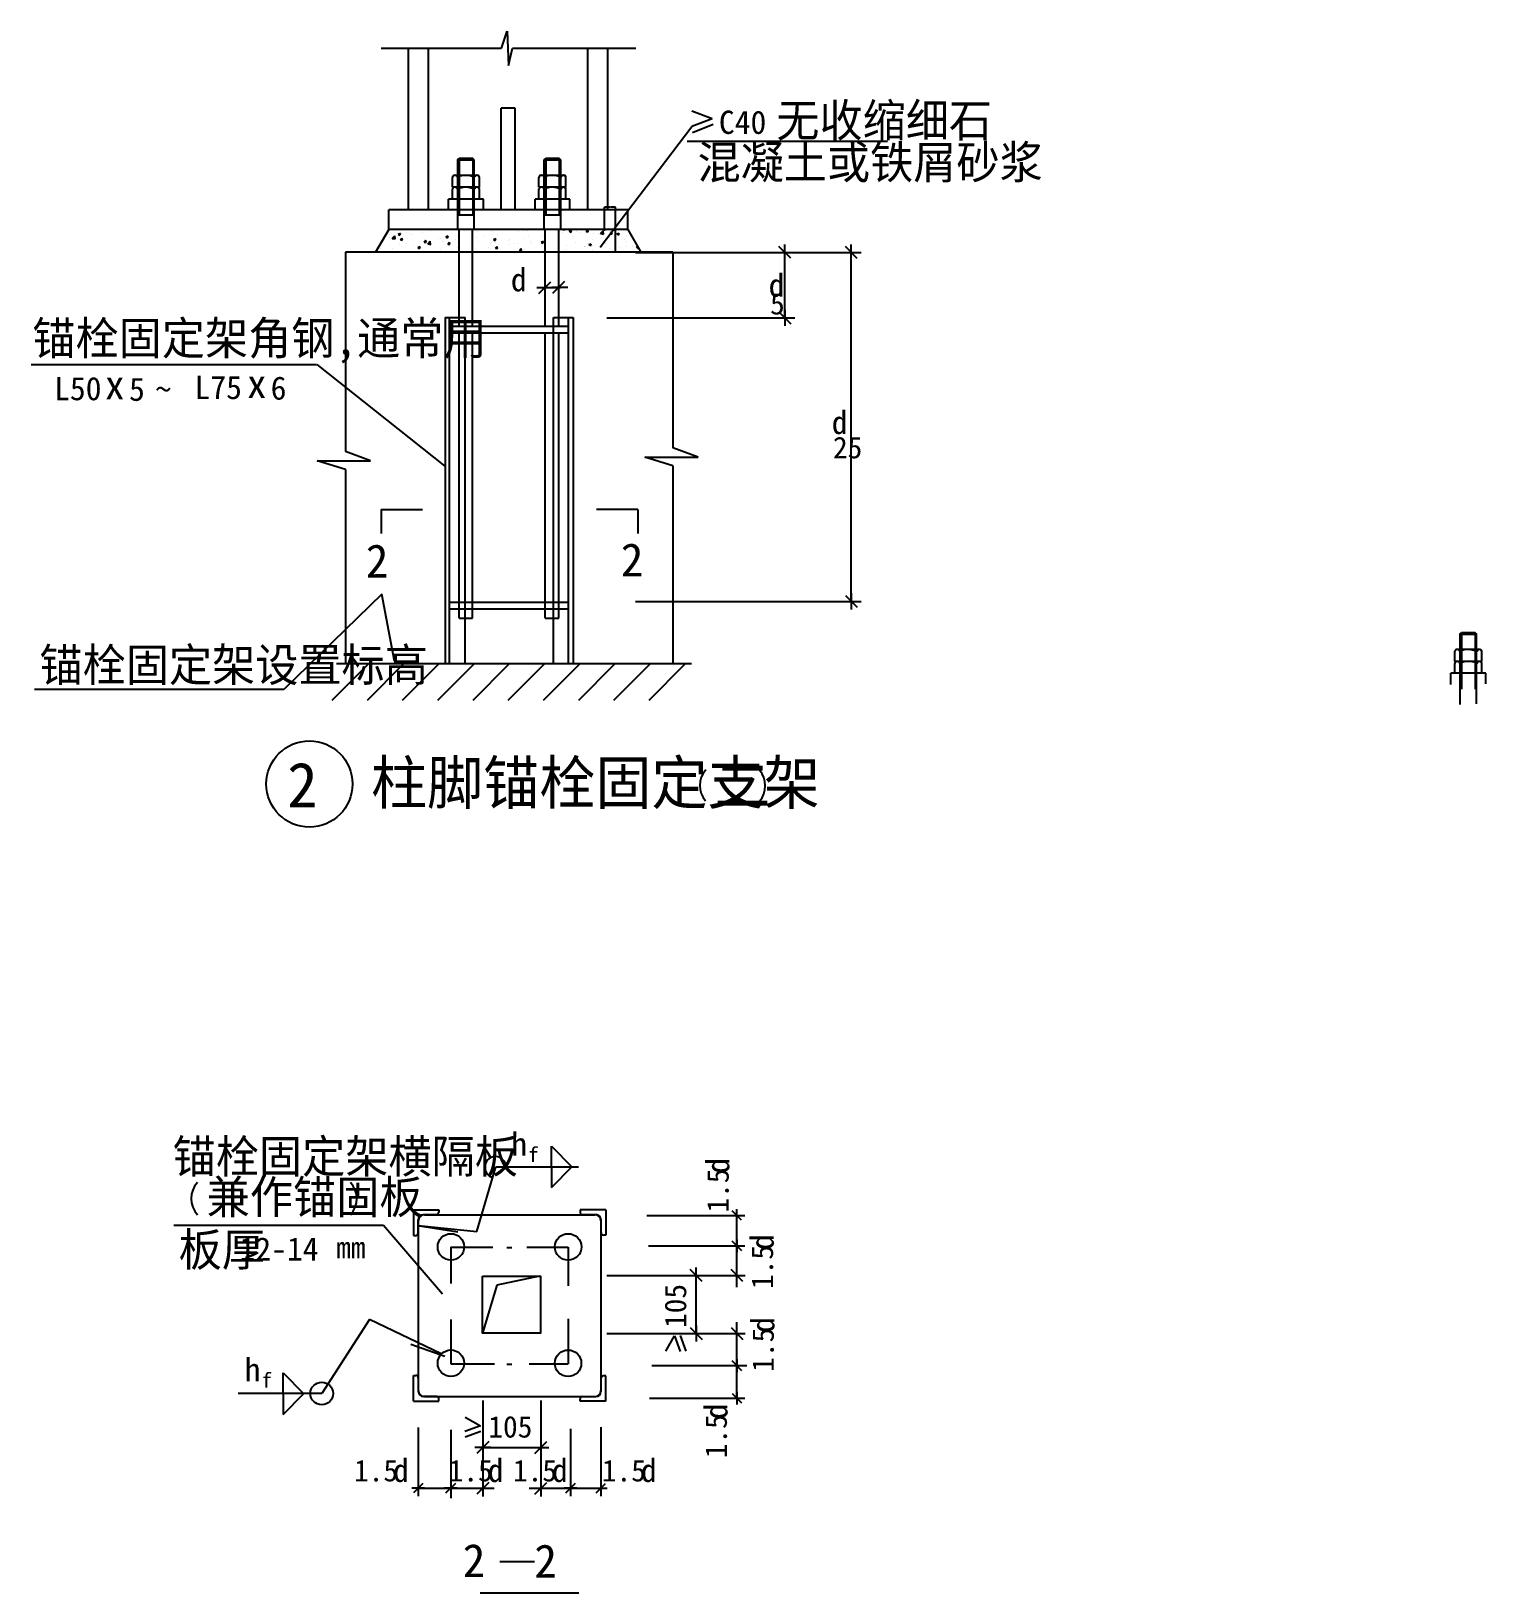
# Model space of a CAD drawing. Header units: metres. Extents: x 1814 to 14072, y 7991 to 24528.
# Drawn here: x 5403 to 9784, y 7991 to 12696 of the extents above; entities that cross this region are included whole.
import ezdxf

# ---------------------------------------------------------------- set-up
doc = ezdxf.new("R2010")
doc.units = ezdxf.units.M
for name, color, linetype in [('BOR', 3, 'Continuous'), ('CENTER', 7, 'Continuous'), ('FRAMING', 2, 'Continuous'), ('HIDDEN', 3, 'Continuous'), ('Z', 4, 'Continuous')]:
    doc.layers.add(name, color=color, linetype=linetype)
doc.dimstyles.get("Standard").update_dxf_attribs({"dimtxt": 2.5, "dimasz": 2.5, "dimexe": 1.25, "dimexo": 0.625, "dimtad": 1, "dimcen": 2.5, "dimazin": 3, "dimtfac": 1, "dimtmove": 0, "dimatfit": 3})

# ---------------------------------------------------------------- blocks, each defined once
blk = doc.blocks.new('CC')
blk.add_line((-24.24, 0), (24.24, 0))
at = {"layer": 'FRAMING', "color": 6}
blk.add_line((-17.83, -17.83), (17.83, 17.83), dxfattribs=at)
blk = doc.blocks.new('_CLOSEDFILLED')
at = {"color": 0, "linetype": 'BYBLOCK'}
blk.add_solid([(-1, 0), (0, 0), (-1, 0)], dxfattribs=at)
blk = doc.blocks.new('*D1')
for p, q in [((7145.125, 12165.46), (7129.43, 12165.46)), ((7129.68, 12094.67), (7129.68, 12165.46)), ((7162.82, 12165.46), (7147.125, 12165.46)), ((7162.57, 12028.97), (7162.57, 12165.46))]:
    blk.add_line(p, q)
at = {"layer": 'Defpoints'}
for p in [(7162.57, 12165.46), (7129.68, 12094.67), (7162.57, 12028.97)]:
    blk.add_point(p, dxfattribs=at)
at = {"xscale": 0.25, "yscale": 0.25}
blk.add_blockref('_CLOSEDFILLED', (7129.68, 12165.46), dxfattribs=at)
at = {"xscale": 0.25, "yscale": 0.25, "rotation": 180}
blk.add_blockref('_CLOSEDFILLED', (7162.57, 12165.46), dxfattribs=at)
at = {"insert": (7146.125, 12165.46), "char_height": 1, "attachment_point": 5}
blk.add_mtext('50', dxfattribs=at)

msp = doc.modelspace()

# ---------------------------------------------------------------- linework, layer by layer
for p, q in [((6818.71, 12644.17), (6835.65, 12695.53)), ((6835.65, 12695.53), (6839.88, 12592.23)), ((6456.54, 12644.17), (6818.71, 12644.17)), ((6839.88, 12592.23), (6852.58, 12644.17)), ((6852.58, 12644.17), (7223.84, 12644.17)), ((7453.93, 12431.76), (7391.87, 12454.75)), ((7453.93, 12431.65), (7391.87, 12408.67)), ((7116.23, 12045.12), (7391.87, 12408.67)), ((7394.16, 12390.33), (7456.22, 12415.59)), ((7378.67, 12364.44), (7981.45, 12364.44)), ((7222.57, 12028.97), (7902.49, 12028.97)), ((7672.28, 11832.98), (7672.28, 12026.29)), ((7872.49, 10978.91), (7872.49, 12027.97)), ((6948.42, 11923.13), (6947.42, 11923.13)), ((6949.42, 11923.13), (6994.46, 11923.13)), ((7018.71, 11923.13), (6970.22, 11923.13)), ((6995.46, 11923.13), (6996.46, 11923.13)), ((7135.87, 11831.98), (7702.28, 11831.98)), ((6261.46, 11690.76), (5402.53, 11690.76)), ((6262.33, 11691.73), (6647.93, 11384.88)), ((6458.11, 10999.61), (6163.35, 10712.78)), ((6496.88, 10798.03), (6458.11, 10999.61)), ((7222.57, 10977.91), (7902.49, 10977.91)), ((6163.35, 10712.78), (5412.48, 10712.78)), ((6969.24, 9337.06), (7032.28, 9273.82)), ((6969.24, 9273.82), (6969.24, 9337.06)), ((6744.92, 9079.59), (6801.84, 9274.42)), ((6801.84, 9274.42), (7050.46, 9274.42)), ((6969.24, 9274.87), (6969.24, 9211.64)), ((6969.24, 9211.64), (7032.28, 9274.87)), ((7257.19, 9127.91), (7551.63, 9127.91)), ((7527.63, 9108.51), (7527.63, 9147.3)), ((7527.63, 9037.3), (7527.63, 9127.11)), ((5832.29, 9098.37), (6463.33, 9098.37)), ((6463.33, 9098.37), (6640.95, 8892)), ((6567.86, 9097.64), (6744.92, 9079.59)), ((7261.66, 9036.5), (7551.63, 9036.5)), ((7527.63, 9055.89), (7527.63, 9017.1)), ((7527.63, 9017.1), (7527.63, 9055.89)), ((7527.63, 8912.21), (7527.63, 9035.7)), ((6835.5, 9031.15), (6850.34, 9031.15)), ((6933.28, 8945.38), (6804.47, 8918.01)), ((7136.12, 8947.13), (7552.54, 8947.13)), ((7405.21, 8922.89), (7405.21, 8971.38)), ((7405.21, 8773.29), (7405.21, 8946.13)), ((6804.47, 8918.01), (6762.25, 8773.61)), ((6420.99, 8814.65), (6277.33, 8591.75)), ((6637.02, 8711.2), (6420.99, 8814.65)), ((7527.63, 8676.25), (7527.63, 8806.02)), ((7136.12, 8772.29), (7552.54, 8772.29)), ((7313.97, 8719.27), (7340.56, 8765.23)), ((7340.56, 8765.23), (7357.48, 8718.47)), ((7357.48, 8766.03), (7374.39, 8719.27)), ((7405.21, 8796.54), (7405.21, 8748.05)), ((6835.5, 8680.22), (6850.34, 8680.22)), ((7271.86, 8675.45), (7557.76, 8675.45)), ((7527.63, 8694.84), (7527.63, 8656.05)), ((7527.63, 8656.05), (7527.63, 8694.84)), ((7527.63, 8578.37), (7527.63, 8674.65)), ((6161.01, 8590.46), (6161.01, 8653.69)), ((6161.01, 8653.69), (6224.05, 8590.46)), ((6277.33, 8591.75), (6025.51, 8591.75)), ((6161.01, 8528.28), (6224.05, 8591.51)), ((6161.01, 8591.51), (6161.01, 8528.28)), ((6762.74, 8570.4), (6762.74, 8281.58)), ((6937.58, 8570.4), (6937.58, 8281.58)), ((7264.48, 8577.57), (7551.63, 8577.57)), ((7527.63, 8596.97), (7527.63, 8558.18)), ((6709.72, 8520.14), (6755.67, 8493.56)), ((6568.02, 8489.05), (6568.02, 8282.49)), ((6665.89, 8481.66), (6665.89, 8276.35)), ((6755.67, 8493.56), (6708.91, 8476.64)), ((6756.48, 8476.64), (6709.72, 8459.72)), ((7026.94, 8485.14), (7026.94, 8282.49)), ((7118.35, 8489.61), (7118.35, 8282.49)), ((6786.99, 8428.9), (6738.5, 8428.9)), ((6763.74, 8428.9), (6936.58, 8428.9)), ((6913.33, 8428.9), (6961.82, 8428.9)), ((6587.41, 8306.49), (6548.62, 8306.49)), ((6568.82, 8306.49), (6665.09, 8306.49)), ((6685.29, 8306.49), (6646.5, 8306.49)), ((6646.5, 8306.49), (6685.29, 8306.49)), ((6666.69, 8306.49), (6796.46, 8306.49)), ((6902.66, 8306.49), (7026.14, 8306.49)), ((7007.55, 8306.49), (7046.34, 8306.49)), ((7046.34, 8306.49), (7007.55, 8306.49)), ((7027.74, 8306.49), (7117.55, 8306.49)), ((7098.96, 8306.49), (7137.75, 8306.49))]:
    msp.add_line(p, q)
for points in [[(6687.92, 9077.72), (6565.81, 9096.81)], [(6545.5, 8739.75), (6648.77, 8703.99)]]:
    msp.add_lwpolyline(points)
msp.add_circle((6277.52, 8591.59), 34.17)
msp.add_arc((6800.38, 9273.53), 31.84, 1.61, 255.8)
at = {"layer": 'BOR'}
msp.add_circle((6240.45, 10427.75), 129.85, dxfattribs=at)
at = {"layer": 'CENTER'}
for p, q in [((6666.65, 9031.82), (6666.65, 8922.92)), ((6666.65, 9031.82), (6793.12, 9031.82)), ((6895.18, 9031.82), (7019.97, 9031.82)), ((7019.97, 9031.82), (7019.97, 8915.88)), ((6666.65, 8814.11), (6666.65, 8680.54)), ((7019.97, 8816.85), (7019.97, 8680.54)), ((6666.65, 8680.54), (6798.31, 8680.54)), ((6902.09, 8680.54), (7019.97, 8680.54))]:
    msp.add_line(p, q, dxfattribs=at)
at = {"layer": 'FRAMING'}
for p, q in [((6539.26, 12157.95), (6539.26, 12644.17)), ((6599.15, 12157.95), (6599.15, 12644.17)), ((7079.37, 12157.95), (7079.37, 12644.17)), ((7139.26, 12157.95), (7139.26, 12644.17)), ((6860.47, 12463.54), (6818.04, 12463.54)), ((6818.04, 12157.95), (6818.04, 12463.54)), ((6860.47, 12157.95), (6860.47, 12463.54)), ((6686.72, 12307.85), (6691.73, 12311.74)), ((6686.72, 12307.85), (6737.11, 12307.85)), ((6687.03, 12261.56), (6687.03, 12308.34)), ((6732.25, 12311.74), (6691.73, 12311.74)), ((6737.11, 12307.85), (6732.25, 12311.74)), ((6737.03, 12261.56), (6737.03, 12308.34)), ((6947.35, 12307.85), (6952.35, 12311.74)), ((6947.35, 12307.85), (6997.74, 12307.85)), ((6947.65, 12261.56), (6947.65, 12308.34)), ((6992.88, 12311.74), (6952.35, 12311.74)), ((6997.74, 12307.85), (6992.88, 12311.74)), ((6997.65, 12261.56), (6997.65, 12308.34)), ((6671.19, 12225.32), (6671.19, 12255.32)), ((6746.65, 12261.32), (6677.19, 12261.32)), ((6752.65, 12225.32), (6752.65, 12255.32)), ((6931.81, 12225.32), (6931.81, 12255.32)), ((7007.27, 12261.32), (6937.81, 12261.32)), ((7013.27, 12225.32), (7013.27, 12255.32)), ((6764.48, 12189.81), (6659.36, 12189.81)), ((6659.36, 12157.95), (6659.36, 12189.81)), ((6752.65, 12225.32), (6671.19, 12225.32)), ((6671.19, 12189.35), (6671.19, 12219.35)), ((6746.65, 12225.35), (6677.19, 12225.35)), ((6752.65, 12189.35), (6752.65, 12219.35)), ((6764.48, 12157.95), (6764.48, 12189.81)), ((7025.1, 12189.81), (6919.98, 12189.81)), ((6919.98, 12155.84), (6919.98, 12189.81)), ((7013.27, 12225.32), (6931.81, 12225.32)), ((6931.81, 12189.35), (6931.81, 12219.35)), ((7007.27, 12225.35), (6937.81, 12225.35)), ((7013.27, 12189.35), (7013.27, 12219.35)), ((7025.1, 12157.95), (7025.1, 12189.81)), ((7199.26, 12157.95), (6479.26, 12157.95)), ((6479.26, 12097.95), (6479.26, 12157.95)), ((7199.26, 12097.95), (7199.26, 12157.95)), ((6479.26, 12097.95), (6439.88, 12029.58)), ((7199.26, 12097.95), (6479.26, 12097.95)), ((6691.5, 11831.93), (6691.5, 12097.95)), ((6731.19, 11807.17), (6731.19, 12097.95)), ((6950.45, 11807.17), (6950.45, 12097.95)), ((6991.64, 11831.93), (6991.64, 12097.95)), ((7199.79, 12097.95), (7239.17, 12029.58)), ((7008.75, 11941.14), (6973.08, 11905.47)), ((6649.13, 11832.91), (6649.13, 10790.31)), ((6649.13, 11832.91), (6709.08, 11832.91)), ((6709.08, 10790.31), (6709.08, 11832.91)), ((6975.76, 10790.31), (6975.76, 11832.91)), ((6975.76, 11832.91), (7034.58, 11832.91)), ((7034.58, 11832.91), (7034.58, 10790.31)), ((6709.08, 11807.17), (6975.76, 11807.17)), ((6709.08, 11786.98), (6975.76, 11786.98)), ((6731.19, 10927.09), (6731.19, 11786.98)), ((6950.45, 10927.09), (6950.45, 11786.98)), ((6456.96, 11254.45), (6581.5, 11254.45)), ((6456.96, 11254.45), (6456.96, 11182.59)), ((7229.36, 11254.45), (7104.82, 11254.45)), ((7229.36, 11254.45), (7229.36, 11182.59)), ((6709.49, 10975.9), (6976.17, 10975.9)), ((6691.5, 10927.09), (6731.19, 10927.09)), ((6709.49, 10955.71), (6976.17, 10955.71)), ((6950.45, 10927.09), (6991.64, 10927.09)), ((9705.93, 10879.15), (9710.94, 10883.03)), ((9705.93, 10879.15), (9756.32, 10879.15)), ((9706.24, 10832.85), (9706.24, 10879.63)), ((9751.46, 10883.03), (9710.94, 10883.03)), ((9756.32, 10879.15), (9751.46, 10883.03)), ((9756.24, 10832.85), (9756.24, 10879.63)), ((9690.4, 10796.62), (9690.4, 10826.62)), ((9765.86, 10832.62), (9696.4, 10832.62)), ((9771.86, 10796.62), (9771.86, 10826.62)), ((6321.84, 10790.31), (7391.11, 10790.31)), ((9771.86, 10796.62), (9690.4, 10796.62)), ((9690.4, 10760.64), (9690.4, 10790.64)), ((9765.86, 10796.64), (9696.4, 10796.64)), ((9771.86, 10760.64), (9771.86, 10790.64)), ((9678.57, 10727.13), (9678.57, 10761.1)), ((9783.69, 10761.1), (9678.57, 10761.1)), ((9783.69, 10729.25), (9783.69, 10761.1)), ((6553.73, 9145.22), (6553.73, 9066.99)), ((6553.73, 9145.22), (6630.46, 9145.22)), ((6622.34, 9130.13), (6583.39, 9130.13)), ((6586.8, 9130.1), (7099.82, 9130.1)), ((6630.02, 9144.42), (6630.02, 9137.81)), ((7055.59, 9144.67), (7055.59, 9138.05)), ((7133.02, 9144.67), (7055.59, 9144.67)), ((7063.27, 9130.37), (7103.37, 9130.37)), ((7133.02, 9144.67), (7133.02, 9068.38)), ((7541.9, 9113.64), (7513.36, 9142.17)), ((6568.03, 9074.67), (6568.03, 9114.77)), ((6568.37, 9111.66), (6568.37, 8600.7)), ((7118.25, 9111.66), (7118.25, 8600.7)), ((7118.73, 9076.06), (7118.73, 9115.01)), ((6553.73, 9066.99), (6560.35, 9066.99)), ((7133.02, 9068.38), (7126.41, 9068.38)), ((7513.36, 9050.76), (7541.9, 9022.23)), ((7541.9, 9022.23), (7513.36, 9050.76)), ((7423.05, 8929.3), (7387.38, 8964.97)), ((7545.97, 8929.3), (7510.3, 8964.97)), ((7387.38, 8790.13), (7423.05, 8754.46)), ((7510.3, 8790.13), (7545.97, 8754.46)), ((7513.36, 8689.72), (7541.9, 8661.18)), ((7541.9, 8661.18), (7513.36, 8689.72)), ((6554.08, 8645.8), (6560.7, 8645.8)), ((6554.08, 8568.37), (6554.08, 8645.8)), ((6568.38, 8638.12), (6568.38, 8598.02)), ((7118.6, 8636.59), (7118.6, 8597.64)), ((7132.89, 8644.27), (7126.28, 8644.27)), ((7132.89, 8567.97), (7132.89, 8644.27)), ((6554.08, 8568.37), (6630.37, 8568.37)), ((6622.69, 8582.66), (6583.74, 8582.66)), ((6586.8, 8582.27), (7099.82, 8582.27)), ((6630.37, 8568.37), (6630.37, 8574.98)), ((7055.46, 8567.97), (7055.46, 8574.6)), ((7132.89, 8567.97), (7055.46, 8567.97)), ((7063.14, 8582.28), (7103.24, 8582.28)), ((7513.36, 8591.84), (7541.9, 8563.3)), ((6780.58, 8446.74), (6744.91, 8411.07)), ((6919.74, 8411.07), (6955.41, 8446.74)), ((6582.29, 8320.75), (6553.75, 8292.22)), ((6680.16, 8320.75), (6651.63, 8292.22)), ((6651.63, 8292.22), (6680.16, 8320.75)), ((6780.58, 8323.81), (6744.91, 8288.14)), ((6919.74, 8288.14), (6955.41, 8323.81)), ((7012.67, 8292.22), (7041.21, 8320.75)), ((7041.21, 8320.75), (7012.67, 8292.22)), ((7104.08, 8292.22), (7132.62, 8320.75)), ((6754.76, 7991.13), (7051.29, 7991.13)), ((6759.21, 7991.13), (7051.67, 7991.13))]:
    msp.add_line(p, q, dxfattribs=at)
msp.add_lwpolyline([(6761.75, 8945.38), (6936.84, 8945.38), (6936.84, 8773.61), (6761.75, 8773.61)], close=True, dxfattribs=at)
for centre in [(6666.77, 9032.95), (7019.71, 9032.95), (6666.77, 8682.62), (7019.5, 8682.41)]:
    msp.add_circle(centre, 39.92, dxfattribs=at)
for centre, radius, start, end in [((6677.19, 12255.32), 6, 90, 180), ((6678.91, 12252.77), 8.75, 25.52, 150.4), ((6711.41, 12204.16), 57.36, 63.35, 115.39), ((6744.97, 12253.43), 8.09, 18.39, 165.69), ((6746.65, 12255.32), 6, 0, 90), ((6937.81, 12255.32), 6, 90, 180), ((6939.53, 12252.77), 8.75, 25.52, 150.4), ((6972.03, 12204.16), 57.36, 63.35, 115.39), ((7005.6, 12253.43), 8.09, 18.39, 165.69), ((7007.27, 12255.32), 6, 0, 90), ((6677.19, 12219.35), 6, 90, 180), ((6678.91, 12216.79), 8.75, 25.52, 150.4), ((6711.41, 12168.19), 57.36, 63.35, 115.39), ((6744.97, 12217.46), 8.09, 18.39, 165.69), ((6746.65, 12219.35), 6, 0, 90), ((6937.81, 12219.35), 6, 90, 180), ((6939.53, 12216.79), 8.75, 25.52, 150.4), ((6972.03, 12168.19), 57.36, 63.35, 115.39), ((7005.6, 12217.46), 8.09, 18.39, 165.69), ((7007.27, 12219.35), 6, 0, 90), ((9696.4, 10826.62), 6, 90, 180), ((9698.12, 10824.06), 8.75, 25.52, 150.4), ((9730.62, 10775.46), 57.36, 63.35, 115.39), ((9764.18, 10824.72), 8.09, 18.39, 165.69), ((9765.86, 10826.62), 6, 0, 90), ((9696.4, 10790.64), 6, 90, 180), ((9698.12, 10788.08), 8.75, 25.52, 150.4), ((9730.62, 10739.48), 57.36, 63.35, 115.39), ((9764.18, 10788.75), 8.09, 18.39, 165.69), ((9765.86, 10790.64), 6, 0, 90), ((6583.39, 9114.77), 15.36, 90, 180), ((6586.8, 9111.66), 18.43, 90, 180), ((6622.34, 9137.81), 7.68, 270, 0), ((7063.27, 9138.05), 7.68, 180, 270), ((7099.82, 9111.66), 18.43, 360, 90), ((7103.37, 9115.01), 15.36, 0, 90), ((6560.35, 9074.67), 7.68, 270, 0), ((7126.41, 9076.06), 7.68, 180, 270), ((6560.7, 8638.12), 7.68, 360, 90), ((7126.28, 8636.59), 7.68, 90, 180), ((6586.8, 8600.7), 18.43, 180, 270), ((6583.74, 8598.02), 15.36, 180, 270), ((6622.69, 8574.98), 7.68, 0, 90), ((7063.14, 8574.6), 7.68, 90, 180), ((7099.82, 8600.7), 18.43, 270, 360), ((7103.24, 8597.64), 15.36, 270, 0)]:
    msp.add_arc(centre, radius, start, end, dxfattribs=at)
at = {"layer": 'HIDDEN'}
for p, q in [((6691.73, 12308.34), (6691.73, 12142.3)), ((6732.26, 12308.34), (6732.26, 12142.3)), ((6952.35, 12308.34), (6952.35, 12142.3)), ((6992.88, 12308.34), (6992.88, 12142.3)), ((6687.03, 12095.84), (6687.03, 12261.56)), ((6737.03, 12095.84), (6737.03, 12261.56)), ((6947.65, 12095.84), (6947.65, 12261.56)), ((6997.65, 12097.95), (6997.65, 12261.56)), ((6686.72, 12142.3), (6737.14, 12142.3)), ((6947.35, 12142.3), (6997.76, 12142.3)), ((6662.6, 10790.31), (6662.6, 11832.91)), ((6691.5, 11807.17), (6691.5, 11832.91)), ((6991.64, 11807.17), (6991.64, 11832.91)), ((7021.12, 10790.31), (7021.12, 11832.91)), ((6662.35, 11807.17), (6709.08, 11807.17)), ((6662.35, 11786.98), (6709.08, 11786.98)), ((6691.5, 10927.09), (6691.5, 11786.98)), ((6975.76, 11807.17), (7020.94, 11807.17)), ((6975.76, 11786.98), (7020.94, 11786.98)), ((6991.64, 10927.09), (6991.64, 11786.98)), ((6662.76, 10975.9), (6709.49, 10975.9)), ((6976.17, 10975.9), (7021.35, 10975.9)), ((6662.76, 10955.71), (6709.49, 10955.71)), ((6976.17, 10955.71), (7021.35, 10955.71)), ((9710.94, 10879.63), (9710.94, 10713.59)), ((9751.47, 10879.63), (9751.47, 10713.59)), ((9706.24, 10667.13), (9706.24, 10832.85)), ((9756.24, 10669.25), (9756.24, 10832.85))]:
    msp.add_line(p, q, dxfattribs=at)
at = {"layer": 'Z'}
for p, q in [((6533.96, 12090.43), (6533.96, 12090.43)), ((6584.47, 12096.83), (6584.47, 12096.83)), ((6605.89, 12094.34), (6605.89, 12094.34)), ((6746.48, 12092.41), (6746.48, 12092.41)), ((6788.99, 12091.98), (6788.99, 12091.98)), ((6842.89, 12096.92), (6842.89, 12096.92)), ((6869.94, 12092.13), (6869.94, 12092.13)), ((6883, 12097.95), (6883.76, 12097.44)), ((6883.76, 12097.44), (6883.93, 12097.95)), ((6894.97, 12095.42), (6894.97, 12095.42)), ((6896.27, 12094.67), (6896.27, 12094.67)), ((7003.39, 12097.95), (7008.53, 12097.5)), ((7008.52, 12097.51), (7008.44, 12097.95)), ((7017.95, 12097.45), (7017.95, 12097.45)), ((7022.5, 12092.78), (7029.5, 12095.47)), ((7022.5, 12092.78), (7027.48, 12089.43)), ((7027.47, 12089.43), (7029.5, 12095.48)), ((7043.42, 12093.07), (7043.42, 12093.07)), ((7074.28, 12091.75), (7079.1, 12097.5)), ((7074.28, 12091.75), (7080.26, 12091.23)), ((7080.25, 12091.24), (7079.09, 12097.5)), ((7117.12, 12085.87), (7124.91, 12093.99)), ((7126, 12084.5), (7124.9, 12094)), ((7142.1, 12096.82), (7142.1, 12096.82)), ((7146.01, 12085.48), (7150.83, 12091.22)), ((7151.97, 12084.96), (7150.82, 12091.23)), ((7158.66, 12094.16), (7158.66, 12094.16)), ((7195.48, 12094.57), (7195.48, 12094.57)), ((6481.4, 12050.1), (6481.4, 12050.1)), ((6481.62, 12073.06), (6481.62, 12073.06)), ((6482.62, 12083.39), (6482.62, 12083.39)), ((6489.25, 12074.32), (6489.25, 12074.32)), ((6490.03, 12071.22), (6497.82, 12079.34)), ((6490.03, 12071.22), (6498.92, 12069.84)), ((6498.92, 12069.85), (6497.81, 12079.34)), ((6507.34, 12084.56), (6514.34, 12087.24)), ((6507.34, 12084.56), (6512.32, 12081.2)), ((6512.31, 12081.21), (6514.34, 12087.25)), ((6513.21, 12052.36), (6513.21, 12052.36)), ((6514.35, 12066.73), (6519.17, 12072.48)), ((6514.35, 12066.73), (6520.32, 12066.21)), ((6516.78, 12045.63), (6516.78, 12045.63)), ((6518.06, 12081.78), (6518.06, 12081.78)), ((6520.32, 12066.22), (6519.16, 12072.49)), ((6532.75, 12057.14), (6532.75, 12057.14)), ((6535, 12070.8), (6535, 12070.8)), ((6543.09, 12085.08), (6543.09, 12085.08)), ((6547.57, 12084.33), (6547.57, 12084.33)), ((6554.66, 12050.62), (6554.66, 12050.62)), ((6567.03, 12044.29), (6574.03, 12046.98)), ((6567.03, 12044.29), (6572.01, 12040.94)), ((6571.53, 12062.37), (6571.53, 12062.37)), ((6572, 12040.95), (6574.03, 12046.99)), ((6580.96, 12090.06), (6580.96, 12090.06)), ((6583.26, 12063.54), (6583.26, 12063.54)), ((6586.07, 12060.46), (6590.89, 12066.2)), ((6586.07, 12060.46), (6592.05, 12059.94)), ((6588.38, 12068.55), (6588.38, 12068.55)), ((6592.04, 12059.94), (6590.89, 12066.21)), ((6596.75, 12054.67), (6604.54, 12062.78)), ((6596.75, 12054.67), (6605.65, 12053.29)), ((6605.64, 12053.29), (6604.53, 12062.79)), ((6617.81, 12058.94), (6617.81, 12058.94)), ((6629.85, 12072.38), (6629.85, 12072.38)), ((6635.2, 12071.04), (6635.2, 12071.04)), ((6641.76, 12066.29), (6641.76, 12066.29)), ((6642.85, 12062.23), (6642.85, 12062.23)), ((6651.05, 12076.55), (6658.06, 12079.23)), ((6651.05, 12076.55), (6656.03, 12073.19)), ((6656.02, 12073.2), (6658.05, 12079.24)), ((6657.8, 12054.18), (6662.62, 12059.93)), ((6657.8, 12054.18), (6663.78, 12053.66)), ((6663.77, 12053.67), (6662.61, 12059.94)), ((6680.72, 12067.22), (6680.72, 12067.22)), ((6685.32, 12044.79), (6685.32, 12044.79)), ((6686.54, 12078.08), (6686.54, 12078.08)), ((6743.87, 12075.53), (6743.87, 12075.53)), ((6748.53, 12061.78), (6748.53, 12061.78)), ((6768.91, 12078.83), (6768.91, 12078.83)), ((6780.47, 12044.37), (6780.47, 12044.37)), ((6784.68, 12057.41), (6784.68, 12057.41)), ((6787.77, 12058.69), (6787.77, 12058.69)), ((6794.77, 12068.54), (6801.77, 12071.23)), ((6794.77, 12068.54), (6799.74, 12065.18)), ((6799.73, 12065.19), (6801.76, 12071.23)), ((6801.25, 12041.63), (6806.07, 12047.38)), ((6801.91, 12059.53), (6801.91, 12059.53)), ((6807.22, 12041.12), (6806.06, 12047.39)), ((6806.78, 12083.81), (6806.78, 12083.81)), ((6839.12, 12065.73), (6839.12, 12065.73)), ((6842.99, 12067.42), (6842.99, 12067.42)), ((6843.63, 12052.69), (6843.63, 12052.69)), ((6855.29, 12057.27), (6855.29, 12057.27)), ((6868.66, 12055.98), (6868.66, 12055.98)), ((6889.63, 12072.13), (6889.63, 12072.13)), ((6901.31, 12077.43), (6901.31, 12077.43)), ((6906.54, 12060.97), (6906.54, 12060.97)), ((6908.67, 12055.02), (6908.67, 12055.02)), ((6938.48, 12060.53), (6945.48, 12063.22)), ((6938.48, 12060.53), (6943.45, 12057.17)), ((6940.35, 12046.34), (6940.35, 12046.34)), ((6941.57, 12079.63), (6941.57, 12079.63)), ((6943.45, 12057.18), (6945.47, 12063.22)), ((7003.04, 12090.16), (7003.04, 12090.16)), ((7015.44, 12050.5), (7015.44, 12050.5)), ((7032.6, 12077.57), (7032.6, 12077.57)), ((7042.21, 12059.78), (7042.21, 12059.78)), ((7056.42, 12087.9), (7056.42, 12087.9)), ((7068.82, 12048.25), (7068.82, 12048.25)), ((7069.45, 12046.44), (7069.45, 12046.44)), ((7072.14, 12047.8), (7072.14, 12047.8)), ((7082.19, 12052.52), (7089.2, 12055.21)), ((7082.19, 12052.52), (7087.17, 12049.17)), ((7087.16, 12049.17), (7089.19, 12055.22)), ((7094.14, 12067.28), (7094.14, 12067.28)), ((7094.48, 12049.73), (7094.48, 12049.73)), ((7095.75, 12085.88), (7095.75, 12085.88)), ((7109.8, 12085.65), (7109.8, 12085.65)), ((7117.12, 12085.87), (7126.01, 12084.49)), ((7120.79, 12089.18), (7120.79, 12089.18)), ((7122.2, 12045.99), (7122.2, 12045.99)), ((7130.46, 12057.81), (7130.46, 12057.81)), ((7132.35, 12054.72), (7132.35, 12054.72)), ((7145.49, 12074.32), (7145.49, 12074.32)), ((7146.01, 12085.48), (7151.98, 12084.95)), ((7163.18, 12083.39), (7163.18, 12083.39)), ((7166.22, 12084.77), (7173.22, 12087.46)), ((7166.22, 12084.77), (7171.19, 12081.42)), ((7171.18, 12081.43), (7173.21, 12087.47)), ((7175.59, 12043.74), (7175.59, 12043.74)), ((7188.78, 12067.82), (7188.78, 12067.82)), ((7194.78, 12047.43), (7194.78, 12047.43)), ((7195.51, 12063.04), (7195.51, 12063.04)), ((7196, 12080.72), (7196, 12080.72)), ((7212.74, 12045.86), (7212.74, 12045.86)), ((7225.91, 12044.51), (7229.73, 12045.98)), ((7225.91, 12044.51), (7230.88, 12041.16)), ((6349.13, 12029.58), (6349.13, 11429.08)), ((7334.58, 12029.58), (6349.13, 12029.58)), ((6454.89, 12042.35), (6454.89, 12042.35)), ((6491.75, 12042.34), (6491.75, 12042.34)), ((6582.04, 12030.25), (6582.04, 12030.25)), ((6633.98, 12037.75), (6633.98, 12037.75)), ((6668.04, 12037.39), (6668.04, 12037.39)), ((6742.6, 12039.39), (6742.6, 12039.39)), ((6801.25, 12041.63), (6807.23, 12041.11)), ((6817.9, 12029.58), (6817.99, 12029.68)), ((6818, 12029.58), (6817.98, 12029.69)), ((6837.9, 12032.44), (6837.9, 12032.44)), ((6857.86, 12029.58), (6861.46, 12030.96)), ((6860.99, 12029.58), (6861.45, 12030.97)), ((6872.98, 12035.36), (6877.8, 12041.1)), ((6872.98, 12035.36), (6878.95, 12034.84)), ((6878.95, 12034.84), (6877.79, 12041.11)), ((6888.41, 12038.84), (6888.41, 12038.84)), ((6943.38, 12029.84), (6943.38, 12029.84)), ((6945.12, 12029.58), (6947.87, 12032.86)), ((7006.29, 12038.12), (7006.29, 12038.12)), ((7013.82, 12037.79), (7013.82, 12037.79)), ((7092.93, 12033.99), (7092.93, 12033.99)), ((7144.27, 12041.03), (7144.27, 12041.03)), ((7154.42, 12035.85), (7154.42, 12035.85)), ((7228.97, 12041.48), (7228.97, 12041.48)), ((7230.87, 12041.16), (7231.47, 12042.95)), ((7232.11, 12031.88), (7232.11, 12031.88)), ((7334.58, 12029.58), (7334.58, 11440.82)), ((7411.63, 11412.49), (7334.58, 11440.82)), ((6349.13, 11374.81), (6263.41, 11401.28)), ((6263.41, 11401.28), (6424.75, 11401.28)), ((6424.75, 11401.28), (6349.13, 11429.08)), ((7334.63, 11386.61), (7250.29, 11412.49)), ((7250.29, 11412.49), (7411.63, 11412.49)), ((7334.58, 11386.63), (7334.58, 10790.31)), ((6349.13, 11374.81), (6349.13, 10790.31)), ((6309.08, 10680.55), (6417.13, 10788.6)), ((6415.15, 10680.55), (6523.19, 10788.6)), ((6521.21, 10680.55), (6629.26, 10788.6)), ((6627.28, 10680.55), (6735.33, 10788.6)), ((6733.34, 10680.55), (6841.39, 10788.6)), ((6839.41, 10680.55), (6947.46, 10788.6)), ((6945.48, 10680.55), (7053.52, 10788.6)), ((7051.54, 10680.55), (7159.59, 10788.6)), ((7157.61, 10680.55), (7265.66, 10788.6)), ((7263.67, 10680.55), (7371.72, 10788.6)), ((6813.82, 8085.25), (6901.53, 8085.25)), ((6831.11, 8085.25), (6918.82, 8085.25))]:
    msp.add_line(p, q, dxfattribs=at)
for centre, radius, start, end in [((7487.07, 10423.29), 70.64, 138.66, 221.2), ((7542.93, 10422.34), 70.64, 318.8, 41.34), ((5956.05, 9178.76), 71.8, 137.64, 222.7), ((6311.36, 9178.76), 71.8, 317.3, 42.36)]:
    msp.add_arc(centre, radius, start, end, dxfattribs=at)

# ---------------------------------------------------------------- block references
for p, rotation in [((7672.28, 12029.28), 90), ((7872.49, 12028.97), 90), ((7672.28, 11831.98), 270), ((7872.49, 10977.91), 270)]:
    msp.add_blockref('CC', p, dxfattribs=dict(rotation=rotation))
msp.add_blockref('CC', (6949.42, 11923.13))

# ---------------------------------------------------------------- texts
for s, height, p in [('无收缩细石', 100, (7646.8, 12377.23)), ('混凝土或铁屑砂浆', 100, (7409.36, 12250.87)), ('锚栓固定架角钢,通常用', 100, (5405.93, 11720.79)), ('锚栓固定架设置标高', 100, (5427.28, 10736.7)), ('柱脚锚栓固定支架', 130, (6425.76, 10366.91)), ('二', 130, (7460.16, 10359)), ('锚栓固定架横隔板', 100, (5828.48, 9255.95)), ('兼作锚固板', 100, (5931.09, 9133.57)), ('板厚', 100, (5846.58, 8975.01)), ('105', 65, (6779.35, 8458.72))]:
    msp.add_text(s, height=height).set_placement(p)
msp.add_text('105', height=65, rotation=90).set_placement((7375.4, 8788.9))
at = {"char_height": 65, "attachment_point": 1}
for s, insert in [('5', (7627.93, 11907.2)), ('\\A1;25', (7817.44, 11473.82))]:
    msp.add_mtext(s, dxfattribs=dict(at, insert=insert))
at = {"layer": 'FRAMING'}
for s, height, p in [('2', 135, (6173.39, 10357.35)), ('1.5', 65, (6374.82, 8326.63)), ('1.5', 65, (6659.87, 8326.63)), ('1.5', 65, (6853.47, 8326.63)), ('1.5', 65, (7121.37, 8326.63))]:
    msp.add_text(s, height=height, dxfattribs=at).set_placement(p)
for p in [(7503.41, 9136.49), (7637.04, 8906.22), (7639.21, 8656.87), (7497.84, 8396.31)]:
    msp.add_text('1.5', height=65, rotation=90, dxfattribs=at).set_placement(p)
at = {"layer": 'Z'}
for s, height, p in [('C40', 70, (7473.79, 12386.21)), ('d', 70, (6847.2, 11911.96)), ('L50', 70, (5471.4, 11583.9)), ('x', 87.5, (5624.32, 11587.02)), ('5', 70, (5697.17, 11582.07)), ('~', 70, (5776.73, 11582.07)), ('L75', 70, (5894.4, 11587.37)), ('x', 87.5, (6052.12, 11590.49)), ('6', 70, (6123.73, 11585.53)), ('2', 100, (7178.24, 11053)), ('2', 100, (6410.18, 11049.75)), ('h', 70, (6848.23, 9308.05)), ('f', 45, (6899.56, 9288.64)), ('12-14', 70, (6029.83, 8991.98)), ('mm', 65, (6321.09, 8999.15)), ('h', 70, (6045.24, 8628.3)), ('f', 45, (6096.56, 8608.89)), ('d', 70, (6492.06, 8324.81)), ('d', 70, (6777.11, 8324.81)), ('d', 70, (6970.71, 8324.81)), ('d', 70, (7238.61, 8324.81)), ('2', 100, (6702.19, 8038.28)), ('2', 100, (6918, 8036.94))]:
    msp.add_text(s, height=height, dxfattribs=at).set_placement(p)
for p in [(7505.23, 9253.73), (7638.86, 9023.46), (7641.03, 8774.11), (7499.66, 8513.55)]:
    msp.add_text('d', height=70, rotation=90, dxfattribs=at).set_placement(p)
at = {"layer": 'Z', "char_height": 70, "attachment_point": 1}
for insert in [(7623.7, 11965.49), (7813.6, 11552.06)]:
    msp.add_mtext('d', dxfattribs=dict(at, insert=insert))

# ---------------------------------------------------------------- dimensions: what is measured, and where the dimension line sits
dim = msp.add_linear_dim(base=(7162.57, 12165.46), p1=(7162.57, 12028.97), p2=(7129.68, 12094.67), text='50', dimstyle='Standard')
dim.commit()
dim.dimension.update_dxf_attribs({"geometry": '*D1', "text_midpoint": (7146.125, 12165.46)})

doc.saveas('drawing.dxf')
